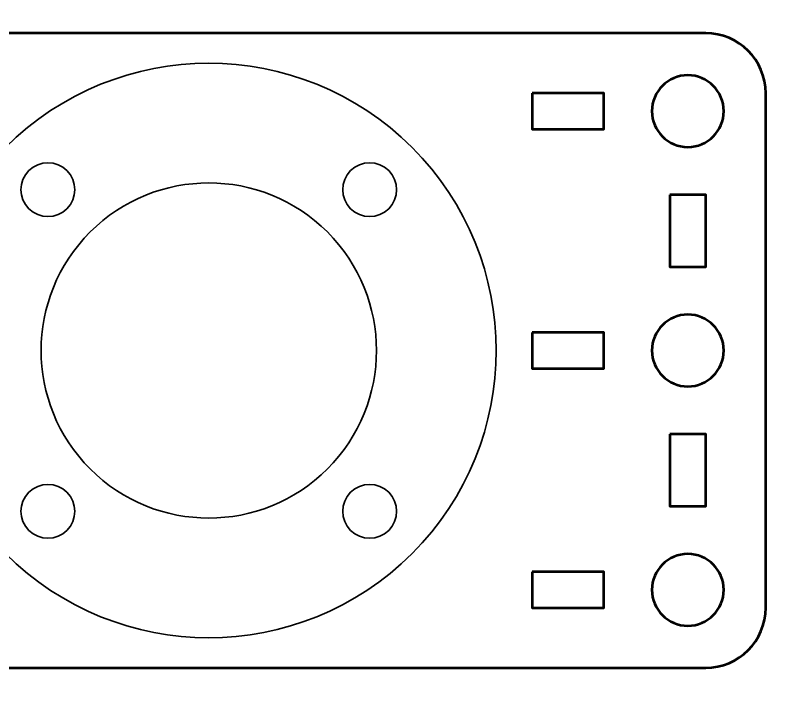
# Model space of a CAD drawing. Header units: centimetres. Extents: x -21 to 0, y -29.7 to 0.
# Drawn here: x -17.71 to -11.3, y -17.15 to -11.55 of the extents above; entities that cross this region are included whole.
import ezdxf

# ---------------------------------------------------------------- set-up
doc = ezdxf.new("R2010")
doc.units = ezdxf.units.CM
doc.header["$MEASUREMENT"] = 0
doc.layers.add('Layer 1', color=7, linetype='Continuous')

msp = doc.modelspace()

# ---------------------------------------------------------------- linework, layer by layer
at = {"layer": 'Layer 1', "color": 22, "lineweight": 53}
msp.add_open_spline([(-21.00003, -29.19995), (-21.00003, -29.19995), (-21.00003, -0.49992), (-21.00003, -0.49992), (-21.00003, -0.49992), (-21.00003, -0.22295), (-20.77694, 0.00004), (-20.49994, 0.00004), (-20.49994, 0.00004), (-20.49994, 0.00004), (-0.50008, 0.00004), (-0.50008, 0.00004), (-0.50008, 0.00004), (-0.22294, 0.00004), (0.00002, -0.22295), (0.00002, -0.49992), (0.00002, -0.49992), (0.00002, -0.49992), (0.00002, -29.19995), (0.00002, -29.19995), (0.00002, -29.19995), (0.00002, -29.47695), (-0.22294, -29.70004), (-0.50008, -29.70004), (-0.50008, -29.70004), (-0.50008, -29.70004), (-20.49994, -29.70004), (-20.49994, -29.70004), (-20.49994, -29.70004), (-20.77694, -29.70004), (-21.00003, -29.47695), (-21.00003, -29.19995)], degree=3, knots=[0, 0, 0, 0, 0.125, 0.125, 0.125, 0.125, 0.25, 0.25, 0.25, 0.25, 0.375, 0.375, 0.375, 0.375, 0.5, 0.5, 0.5, 0.5, 0.625, 0.625, 0.625, 0.625, 0.75, 0.75, 0.75, 0.75, 0.875, 0.875, 0.875, 0.875, 1, 1, 1, 1], dxfattribs=at)
at = {"layer": 'Layer 1', "color": 114, "lineweight": 53}
msp.add_open_spline([(-20.24995, -11.69994), (-20.24995, -11.69994), (-11.95005, -11.69994), (-11.95005, -11.69994), (-11.95005, -11.69994), (-11.67305, -11.69994), (-11.44995, -11.92303), (-11.44995, -12.20003), (-11.44995, -12.20003), (-11.44995, -12.20003), (-11.44995, -16.49989), (-11.44995, -16.49989), (-11.44995, -16.49989), (-11.44995, -16.77703), (-11.67305, -16.99999), (-11.95005, -16.99999), (-11.95005, -16.99999), (-11.95005, -16.99999), (-20.24995, -16.99999), (-20.24995, -16.99999), (-20.24995, -16.99999), (-20.52695, -16.99999), (-20.75005, -16.77703), (-20.75005, -16.49989), (-20.75005, -16.49989), (-20.75005, -16.49989), (-20.75005, -12.20003), (-20.75005, -12.20003), (-20.75005, -12.20003), (-20.75005, -11.92303), (-20.52695, -11.69994), (-20.24995, -11.69994)], degree=3, knots=[0, 0, 0, 0, 0.125, 0.125, 0.125, 0.125, 0.25, 0.25, 0.25, 0.25, 0.375, 0.375, 0.375, 0.375, 0.5, 0.5, 0.5, 0.5, 0.625, 0.625, 0.625, 0.625, 0.75, 0.75, 0.75, 0.75, 0.875, 0.875, 0.875, 0.875, 1, 1, 1, 1], dxfattribs=at)
at = {"layer": 'Layer 1', "color": 30, "lineweight": 35}
msp.add_open_spline([(-17.79707, -12.6529), (-16.85996, -11.7158), (-15.34006, -11.7158), (-14.40295, -12.6529), (-14.40295, -12.6529), (-13.46585, -13.59001), (-13.46585, -15.10991), (-14.40295, -16.04702), (-14.40295, -16.04702), (-15.34006, -16.98412), (-16.85996, -16.98412), (-17.79707, -16.04702), (-17.79707, -16.04702), (-18.73417, -15.10991), (-18.73417, -13.59001), (-17.79707, -12.6529)], degree=3, knots=[0, 0, 0, 0, 0.25, 0.25, 0.25, 0.25, 0.5, 0.5, 0.5, 0.5, 0.75, 0.75, 0.75, 0.75, 1, 1, 1, 1], dxfattribs=at)
at = {"layer": 'Layer 1', "lineweight": 53}
for points in [[(-11.79998, -12.34997), (-11.79998, -12.51574), (-11.93435, -12.64997), (-12.09998, -12.64997), (-12.09998, -12.64997), (-12.26575, -12.64997), (-12.39998, -12.51574), (-12.39998, -12.34997), (-12.39998, -12.34997), (-12.39998, -12.1843), (-12.26575, -12.04996), (-12.09998, -12.04996), (-12.09998, -12.04996), (-11.93435, -12.04996), (-11.79998, -12.1843), (-11.79998, -12.34997)], [(-13.4, -12.20003), (-13.4, -12.20003), (-12.8, -12.20003), (-12.8, -12.20003), (-12.8, -12.20003), (-12.8, -12.20003), (-12.8, -12.50004), (-12.8, -12.50004), (-12.8, -12.50004), (-12.8, -12.50004), (-13.4, -12.50004), (-13.4, -12.50004), (-13.4, -12.50004), (-13.4, -12.50004), (-13.4, -12.20003), (-13.4, -12.20003)], [(-12.25005, -13.04998), (-12.25005, -13.04998), (-11.95005, -13.04998), (-11.95005, -13.04998), (-11.95005, -13.04998), (-11.95005, -13.04998), (-11.95005, -13.64999), (-11.95005, -13.64999), (-11.95005, -13.64999), (-11.95005, -13.64999), (-12.25005, -13.64999), (-12.25005, -13.64999), (-12.25005, -13.64999), (-12.25005, -13.64999), (-12.25005, -13.04998), (-12.25005, -13.04998)], [(-11.79998, -14.35004), (-11.79998, -14.51567), (-11.93435, -14.65004), (-12.09998, -14.65004), (-12.09998, -14.65004), (-12.26575, -14.65004), (-12.39998, -14.51567), (-12.39998, -14.35004), (-12.39998, -14.35004), (-12.39998, -14.18427), (-12.26575, -14.05004), (-12.09998, -14.05004), (-12.09998, -14.05004), (-11.93435, -14.05004), (-11.79998, -14.18427), (-11.79998, -14.35004)], [(-13.4, -14.19997), (-13.4, -14.19997), (-12.8, -14.19997), (-12.8, -14.19997), (-12.8, -14.19997), (-12.8, -14.19997), (-12.8, -14.49997), (-12.8, -14.49997), (-12.8, -14.49997), (-12.8, -14.49997), (-13.4, -14.49997), (-13.4, -14.49997), (-13.4, -14.49997), (-13.4, -14.49997), (-13.4, -14.19997), (-13.4, -14.19997)], [(-12.25005, -15.04995), (-12.25005, -15.04995), (-11.95005, -15.04995), (-11.95005, -15.04995), (-11.95005, -15.04995), (-11.95005, -15.04995), (-11.95005, -15.64995), (-11.95005, -15.64995), (-11.95005, -15.64995), (-11.95005, -15.64995), (-12.25005, -15.64995), (-12.25005, -15.64995), (-12.25005, -15.64995), (-12.25005, -15.64995), (-12.25005, -15.04995), (-12.25005, -15.04995)], [(-11.79998, -16.34997), (-11.79998, -16.51563), (-11.93435, -16.64996), (-12.09998, -16.64996), (-12.09998, -16.64996), (-12.26575, -16.64996), (-12.39998, -16.51563), (-12.39998, -16.34997), (-12.39998, -16.34997), (-12.39998, -16.18434), (-12.26575, -16.04997), (-12.09998, -16.04997), (-12.09998, -16.04997), (-11.93435, -16.04997), (-11.79998, -16.18434), (-11.79998, -16.34997)], [(-13.4, -16.1999), (-13.4, -16.1999), (-12.8, -16.1999), (-12.8, -16.1999), (-12.8, -16.1999), (-12.8, -16.1999), (-12.8, -16.49989), (-12.8, -16.49989), (-12.8, -16.49989), (-12.8, -16.49989), (-13.4, -16.49989), (-13.4, -16.49989), (-13.4, -16.49989), (-13.4, -16.49989), (-13.4, -16.1999), (-13.4, -16.1999)]]:
    msp.add_open_spline(points, degree=3, knots=[0, 0, 0, 0, 0.25, 0.25, 0.25, 0.25, 0.5, 0.5, 0.5, 0.5, 0.75, 0.75, 0.75, 0.75, 1, 1, 1, 1], dxfattribs=at)
at = {"layer": 'Layer 1', "color": 250, "lineweight": 35}
for points in [[(-17.60261, -13.16556), (-17.69047, -13.0777), (-17.69047, -12.93521), (-17.60261, -12.84736), (-17.60261, -12.84736), (-17.51476, -12.7595), (-17.37227, -12.7595), (-17.28441, -12.84736), (-17.28441, -12.84736), (-17.19656, -12.93521), (-17.19656, -13.0777), (-17.28441, -13.16556), (-17.28441, -13.16556), (-17.37227, -13.25341), (-17.51476, -13.25341), (-17.60261, -13.16556)], [(-14.91561, -12.84736), (-14.82775, -12.7595), (-14.68526, -12.7595), (-14.59741, -12.84736), (-14.59741, -12.84736), (-14.50955, -12.93521), (-14.50955, -13.0777), (-14.59741, -13.16556), (-14.59741, -13.16556), (-14.68526, -13.25341), (-14.82775, -13.25341), (-14.91561, -13.16556), (-14.91561, -13.16556), (-15.00346, -13.0777), (-15.00346, -12.93521), (-14.91561, -12.84736)], [(-17.09001, -13.35996), (-16.54334, -12.81328), (-15.65668, -12.81328), (-15.11001, -13.35996), (-15.11001, -13.35996), (-14.56333, -13.90663), (-14.56333, -14.79329), (-15.11001, -15.33996), (-15.11001, -15.33996), (-15.65668, -15.88664), (-16.54334, -15.88664), (-17.09001, -15.33996), (-17.09001, -15.33996), (-17.63669, -14.79329), (-17.63669, -13.90663), (-17.09001, -13.35996)], [(-17.60261, -15.53436), (-17.51476, -15.44651), (-17.37227, -15.44651), (-17.28441, -15.53436), (-17.28441, -15.53436), (-17.19656, -15.62222), (-17.19656, -15.76471), (-17.28441, -15.85256), (-17.28441, -15.85256), (-17.37227, -15.94042), (-17.51476, -15.94042), (-17.60261, -15.85256), (-17.60261, -15.85256), (-17.69047, -15.76471), (-17.69047, -15.62222), (-17.60261, -15.53436)], [(-14.91561, -15.85256), (-15.00346, -15.76471), (-15.00346, -15.62222), (-14.91561, -15.53436), (-14.91561, -15.53436), (-14.82775, -15.44651), (-14.68526, -15.44651), (-14.59741, -15.53436), (-14.59741, -15.53436), (-14.50955, -15.62222), (-14.50955, -15.76471), (-14.59741, -15.85256), (-14.59741, -15.85256), (-14.68526, -15.94042), (-14.82775, -15.94042), (-14.91561, -15.85256)]]:
    msp.add_open_spline(points, degree=3, knots=[0, 0, 0, 0, 0.25, 0.25, 0.25, 0.25, 0.5, 0.5, 0.5, 0.5, 0.75, 0.75, 0.75, 0.75, 1, 1, 1, 1], dxfattribs=at)

doc.saveas('drawing.dxf')
